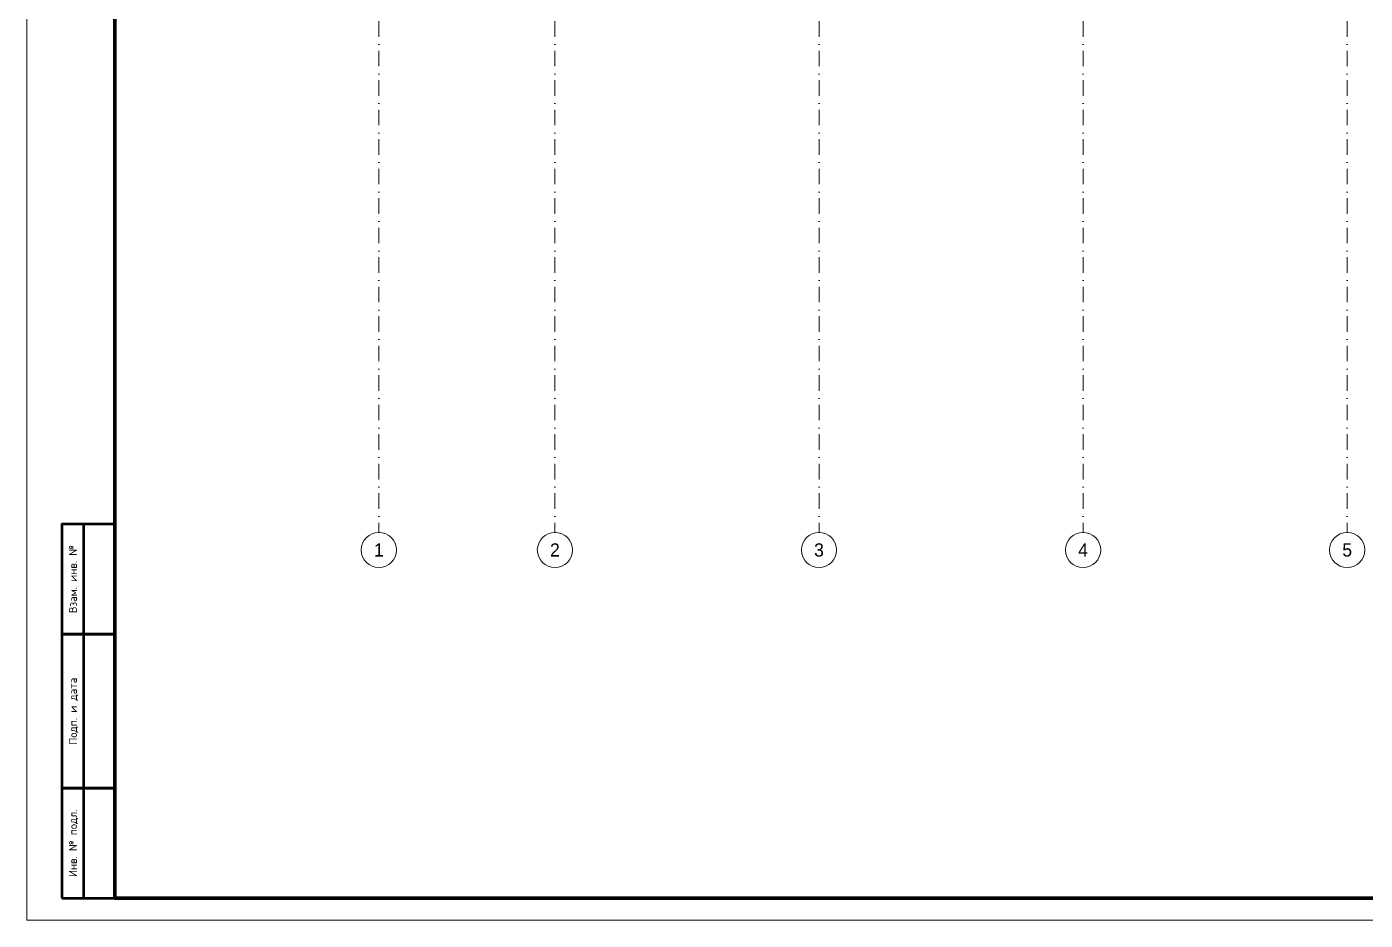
# Model space of a CAD drawing. Header units: millimetres. Extents: x 0 to 2118900, y -20000 to 84100.
# Drawn here: x 800000 to 830410, y 0 to 20299 of the extents above; entities that cross this region are included whole.
import ezdxf
from ezdxf.enums import TextEntityAlignment as Align

# ---------------------------------------------------------------- set-up
doc = ezdxf.new("R2010")
doc.units = ezdxf.units.MM
doc.linetypes.add('Dot & Dashed', pattern=[670.277762, 352.777767, -176.388884, 0, -141.111112])
for name, color, linetype, lineweight in [('АР_подоснова', 8, 'Continuous', 13), ('ПТ_рамка', 7, 'Continuous', 50), ('ПТ_рамка_тонк', 7, 'Continuous', 18), ('ПТ_текст', 7, 'Continuous', 18)]:
    doc.layers.add(name, color=color, linetype=linetype, lineweight=lineweight)
doc.styles.add('АР_текст_1', font='arial.ttf')
doc.styles.add('ПТ', font='isocpeur.ttf')

# ---------------------------------------------------------------- blocks, each defined once
blk = doc.blocks.new('Стандартный Маркер Сетки_41')
at = {"color": 0, "linetype": 'Dot & Dashed', "lineweight": -2}
for p in [(0, 0), (55187, 0)]:
    blk.add_line(p, (55187, 0), dxfattribs=at)
at = {"color": 0, "linetype": 'Continuous', "lineweight": -2}
blk.add_circle((55587, 0), 400, dxfattribs=at)
at = {"color": 0, "linetype": 'Dot & Dashed', "lineweight": -2}
blk.add_point((55187, 0), dxfattribs=at)
blk.add_point((55187, 0), dxfattribs=at)
at = {"color": 0, "lineweight": -2, "style": 'АР_текст_1'}
blk.add_attdef('AC_MarkerText_1', text='', height=300, rotation=90, dxfattribs=at).set_placement((55368, -69), align=Align.TOP_CENTER)
blk = doc.blocks.new('AR_F2')
at = {"layer": 'АР_подоснова', "linetype": 'Continuous'}
ref = blk.add_blockref('Стандартный Маркер Сетки_41', (0, 40000), dxfattribs=dict(at, zscale=1000, rotation=270))
ref.add_attrib('AC_MarkerText_1', '1', dxfattribs={"layer": '0', "color": 0, "lineweight": 0, "height": 300, "rotation": 360}).set_placement((0, -15437), align=Align.TOP_CENTER)
ref = blk.add_blockref('Стандартный Маркер Сетки_41', (4000, 40000), dxfattribs=dict(at, zscale=1000, rotation=270))
ref.add_attrib('AC_MarkerText_1', '2', dxfattribs={"layer": '0', "color": 0, "lineweight": 0, "height": 300, "rotation": 360}).set_placement((4000, -15437), align=Align.TOP_CENTER)
ref = blk.add_blockref('Стандартный Маркер Сетки_41', (10000, 40000), dxfattribs=dict(at, zscale=1000, rotation=270))
ref.add_attrib('AC_MarkerText_1', '3', dxfattribs={"layer": '0', "color": 0, "lineweight": 0, "height": 300, "rotation": 360}).set_placement((10000, -15437), align=Align.TOP_CENTER)
ref = blk.add_blockref('Стандартный Маркер Сетки_41', (16000, 40000), dxfattribs=dict(at, zscale=1000, rotation=270))
ref.add_attrib('AC_MarkerText_1', '4', dxfattribs={"layer": '0', "color": 0, "lineweight": 0, "height": 300, "rotation": 360}).set_placement((16000, -15437), align=Align.TOP_CENTER)
ref = blk.add_blockref('Стандартный Маркер Сетки_41', (22000, 40000), dxfattribs=dict(at, zscale=1000, rotation=270))
ref.add_attrib('AC_MarkerText_1', '5', dxfattribs={"layer": '0', "color": 0, "lineweight": 0, "height": 300, "rotation": 360}).set_placement((22000, -15437), align=Align.TOP_CENTER)

msp = doc.modelspace()

# ---------------------------------------------------------------- linework, layer by layer
at = {"layer": 'ПТ_рамка', "lineweight": 50}
for p, q in [((801300, 6500), (801300, 9000)), ((801300, 3000), (801300, 6500)), ((801300, 500), (801300, 3000))]:
    msp.add_line(p, q, dxfattribs=at)
at = {"layer": 'ПТ_рамка', "lineweight": 70}
msp.add_lwpolyline([(802000, 500), (918400, 500), (918400, 83600), (802000, 83600)], close=True, dxfattribs=at)
at = {"layer": 'ПТ_рамка', "lineweight": 50}
for points in [[(800800, 6500), (802000, 6500), (802000, 9000), (800800, 9000)], [(800800, 3000), (802000, 3000), (802000, 6500), (800800, 6500)], [(800800, 500), (802000, 500), (802000, 3000), (800800, 3000)]]:
    msp.add_lwpolyline(points, close=True, dxfattribs=at)
at = {"layer": 'ПТ_рамка_тонк', "lineweight": 13}
msp.add_lwpolyline([(800000, 0), (918900, 0), (918900, 84100), (800000, 84100)], close=True, dxfattribs=at)

# ---------------------------------------------------------------- block references
at = {"layer": 'АР_подоснова'}
msp.add_blockref('AR_F2', (808000, 24000), dxfattribs=at)

# ---------------------------------------------------------------- texts
at = {"layer": 'ПТ_текст', "style": 'ПТ'}
for s, p in [('Взам. инв. №', (801050, 7750)), ('Подп. и дата', (801050, 4750)), ('Инв. № подл.', (801050, 1750))]:
    msp.add_text(s, height=180, rotation=90, dxfattribs=at).set_placement(p, align=Align.MIDDLE_CENTER)

doc.saveas('drawing.dxf')
